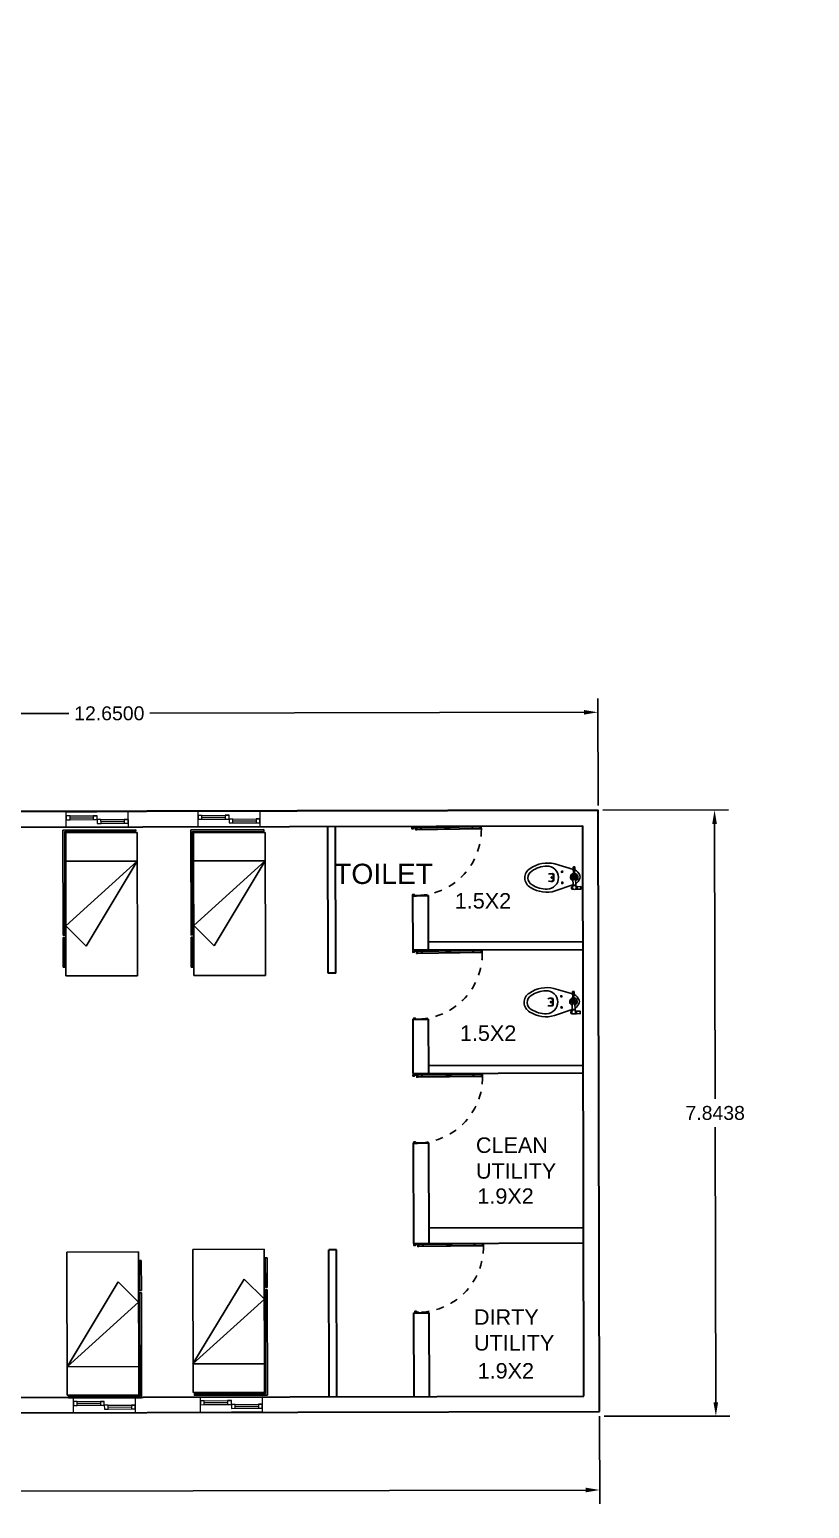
# Model space of a CAD drawing. Header units: metres. Extents: x 141303 to 146299, y 125960 to 127091.
# Drawn here: x 146027.41 to 146037.5, y 126130.24 to 126149.38 of the extents above; entities that cross this region are included whole.
import ezdxf

# ---------------------------------------------------------------- set-up
doc = ezdxf.new("R2010")
doc.units = ezdxf.units.M
doc.header["$MEASUREMENT"] = 0
doc.linetypes.add('C08_MUROS SERVICIOS$0$HIDDE100', pattern=[0.16, 0.1, -0.06])
for name, color, linetype in [('DIMENSION', 50, 'Continuous'), ('door', 12, 'Continuous'), ('FURNITURE', 6, 'Continuous')]:
    doc.layers.add(name, color=color, linetype=linetype)
for name, color, linetype, lineweight in [('LETTERING', 50, 'Continuous', 30), ('NVMI_WALL', 7, 'Continuous', 30), ('PLINTH', 80, 'Continuous', 30)]:
    doc.layers.add(name, color=color, linetype=linetype, lineweight=lineweight)
doc.layers.get('0').off()
doc.styles.get("Standard").update_dxf_attribs({"font": 'arial.ttf'})
doc.dimstyles.get("Standard").update_dxf_attribs({"dimtxt": 0.18, "dimasz": 0.18, "dimexe": 0.18, "dimexo": 0.0625, "dimgap": 0.09, "dimtad": 0, "dimtih": 1, "dimtoh": 1, "dimdec": 4, "dimzin": 0, "dimdsep": 46, "dimtxsty": 'Standard', "dimcen": 0.09, "dimadec": 0, "dimazin": 0, "dimtfac": 1, "dimtdec": 4, "dimtofl": 0, "dimtmove": 0, "dimatfit": 3, "dimfxl": 1, "dimtolj": 1, "dimtzin": 0, "dimarcsym": 0})

# ---------------------------------------------------------------- blocks, each defined once
blk = doc.blocks.new('C03_MOB-EQUIP HOSP MI-CG$0$005_HOSP_MEDINTERNA&CIRGENERAL$0$005_HOSP_MEDINTERNA&CIRGENERAL$0$Nivel 02_APOYOS Y SERVICIOS$0$CAMA')
for p, q in [((494738.526, 2131918.663), (494739.526, 2131918.663)), ((494738.526, 2131916.663), (494738.526, 2131918.663)), ((494739.526, 2131918.663), (494739.526, 2131916.663)), ((494738.487, 2131918.543), (494738.512, 2131918.543)), ((494738.526, 2131917.963), (494738.809, 2131918.246)), ((494738.809, 2131918.246), (494739.526, 2131917.061)), ((494738.512, 2131918.127), (494738.487, 2131918.127)), ((494739.526, 2131917.061), (494738.526, 2131917.963)), ((494739.526, 2131917.061), (494738.526, 2131917.061)), ((494739.526, 2131916.663), (494738.526, 2131916.663))]:
    blk.add_line(p, q)
for points in [[(494738.487, 2131918.543), (494738.487, 2131918.127)], [(494738.512, 2131918.127), (494738.512, 2131918.543)]]:
    blk.add_lwpolyline(points)
blk.add_lwpolyline([(494738.487, 2131916.625), (494739.506, 2131916.625), (494739.506, 2131916.647), (494738.512, 2131916.647), (494738.512, 2131918.093), (494738.487, 2131918.093), (494738.487, 2131916.625), (494738.487, 2131916.625)], close=True)
blk = doc.blocks.new('C08_MUROS SERVICIOS$0$DOOR 1.20')
at = {"linetype": 'C08_MUROS SERVICIOS$0$HIDDE100'}
blk.add_lwpolyline([(187.586, 86.339, -0.424767), (188.786, 87.579)], format="xyb", dxfattribs=at)
at = {"linetype": 'ByBlock'}
blk.add_lwpolyline([(188.826, 86.379), (188.826, 87.579), (188.786, 87.579), (188.786, 86.379), (188.826, 86.379)], dxfattribs=at)
for points in [[(188.826, 87.559), (188.786, 87.559), (188.786, 87.579), (188.826, 87.579)], [(188.821, 87.41), (188.791, 87.41), (188.791, 87.419), (188.821, 87.419)], [(188.796, 87.419), (188.816, 87.419), (188.816, 87.41), (188.796, 87.41)], [(188.791, 86.999), (188.821, 86.999), (188.821, 86.919), (188.791, 86.919)], [(188.821, 86.469), (188.791, 86.469), (188.791, 86.479), (188.821, 86.479)], [(188.796, 86.479), (188.816, 86.479), (188.816, 86.469), (188.796, 86.469)], [(188.826, 86.379), (188.786, 86.379), (188.786, 86.399), (188.826, 86.399)]]:
    blk.add_lwpolyline(points, close=True)
blk.add_lwpolyline([(188.821, 86.399), (188.821, 87.559), (188.791, 87.559), (188.791, 86.399)], close=True, dxfattribs=at)
for points in [[(187.576, 86.379), (187.576, 86.309), (187.606, 86.309), (187.606, 86.339), (187.586, 86.339), (187.586, 86.379), (187.576, 86.379)], [(188.836, 86.379), (188.836, 86.309), (188.806, 86.309), (188.806, 86.339), (188.826, 86.339), (188.826, 86.379), (188.836, 86.379)]]:
    blk.add_lwpolyline(points)
blk = doc.blocks.new('flux caroni')
for p, q in [((-0.037, -0.076), (-0.037, -0.096)), ((0.036, -0.086), (-0.036, -0.086)), ((0, -0.121), (0, -0.05)), ((0.101, -0.068), (0.024, -0.068)), ((0.101, -0.103), (0.024, -0.103)), ((0.123, -0.062), (0.123, -0.005)), ((0.131, -0.062), (0.131, -0.052)), ((0.146, -0.052), (0.146, -0.062)), ((0.154, -0.005), (0.154, -0.062)), ((-0.085, -0.238), (-0.055, -0.238)), ((-0.07, -0.223), (-0.07, -0.253)), ((0.055, -0.238), (0.085, -0.238)), ((0.07, -0.223), (0.07, -0.253))]:
    blk.add_line(p, q)
for points in [[(0.118, 0), (0.121, -0.005), (0.156, -0.005), (0.159, 0)], [(-0.04, -0.076), (-0.042, -0.079), (-0.042, -0.092), (-0.04, -0.096)], [(-0.028, -0.076), (-0.04, -0.076), (-0.04, -0.096), (-0.028, -0.096)]]:
    blk.add_lwpolyline(points)
for points in [[(0.1, -0.103), (0.171, -0.329, -0.220845), (0.12, -0.641, -0.267949), (0, -0.711, -0.267949), (-0.12, -0.641, -0.220845), (-0.171, -0.329), (-0.097, -0.094, -0.200507)], [(-0.042, -0.079), (-0.123, -0.075, 0.428639), (-0.129, -0.08), (-0.129, -0.085), (-0.129, -0.09, 0.42603), (-0.123, -0.095), (-0.042, -0.092)], [(-0.09, -0.077, -0.184776), (-0.017, -0.013, -0.178359), (0.017, -0.013, -0.164856), (0.085, -0.068)], [(0.106, -0.103), (0.115, -0.103, -0.39071), (0.121, -0.109, 0.39071), (0.122, -0.11), (0.153, -0.11, 0.368077), (0.154, -0.109, 0.077411), (0.154, -0.062)], [(0.106, -0.068), (0.115, -0.068, 0.331964), (0.122, -0.062)], [(0.122, -0.11), (0.122, -0.111, 0.414214), (0.123, -0.112), (0.152, -0.112, 0.414214), (0.153, -0.111), (0.153, -0.11)], [(0.152, -0.112), (0.152, -0.116, -0.414214), (0.151, -0.117), (0.124, -0.117, -0.414214), (0.123, -0.116), (0.123, -0.112)], [(0.148, -0.117), (0.148, -0.12, -0.414214), (0.147, -0.121), (0.137, -0.121), (0.127, -0.121, -0.414214), (0.126, -0.12), (0.126, -0.117)], [(-0.044, -0.411, -0.060428), (-0.049, -0.358, -0.405477), (-0.034, -0.344), (0, -0.344), (0.034, -0.344, -0.405477), (0.049, -0.358, -0.060428), (0.044, -0.411)], [(0.048, -0.381, 0.43678), (0.019, -0.349), (0, -0.349), (-0.019, -0.349, 0.43678), (-0.048, -0.381)], [(0.004, -0.361), (0.004, -0.364, 0.310791), (0.006, -0.366, -0.034503), (0.007, -0.367, -0.106031), (0.009, -0.369, -0.162613), (0.01, -0.371, -0.162613), (0.009, -0.373, -0.106031), (0.007, -0.375, -0.069899), (0.004, -0.376, -0.056135), (0, -0.376, -0.056135), (-0.004, -0.376, -0.069899), (-0.007, -0.375, -0.106031), (-0.009, -0.373, -0.162613), (-0.01, -0.371, -0.162613), (-0.009, -0.369, -0.106031), (-0.007, -0.367, -0.034503), (-0.006, -0.366, 0.310791), (-0.004, -0.364), (-0.004, -0.361)]]:
    blk.add_lwpolyline(points, format="xyb")
for points in [[(0.104, -0.106), (0.104, -0.106, -0.414214), (0.101, -0.103), (0.101, -0.068, -0.414214), (0.104, -0.065), (0.104, -0.065, -0.414214), (0.106, -0.068), (0.106, -0.103, -0.414214)], [(0, -0.673, 0.267949), (0.087, -0.622, 0.149412), (0.146, -0.431, 0.414214), (0, -0.285, 0.414214), (-0.146, -0.431, 0.149412), (-0.087, -0.622, 0.267949)]]:
    blk.add_lwpolyline(points, format="xyb", close=True)
blk.add_lwpolyline([(0.155, -0.062), (0.122, -0.062), (0.121, -0.061), (0.121, -0.053), (0.122, -0.052), (0.155, -0.052), (0.156, -0.053), (0.156, -0.061)], close=True)
for centre, radius in [((0, -0.086), 0.0297), ((0, -0.086), 0.0204), ((-0.07, -0.238), 0.008), ((0.07, -0.238), 0.008)]:
    blk.add_circle(centre, radius)
for start, end in [(21.9459, 172.1193), (187.7161, 338.3331)]:
    blk.add_arc((0, -0.086), 0.0474, start, end)
blk = doc.blocks.new('*D330')
at = {"layer": 'Defpoints', "color": 0, "transparency": 16777216}
for p in [(146034.783, 126131.496), (146007.733, 126131.438), (146034.785, 126130.48)]:
    blk.add_point(p, dxfattribs=at)
at = {"layer": 'DIMENSION', "color": 0, "lineweight": -2, "transparency": 16777216}
for p, q in [((146007.733, 126131.376), (146007.735, 126130.242)), ((146034.783, 126131.434), (146034.785, 126130.3)), ((146007.915, 126130.422), (146020.725, 126130.45)), ((146034.605, 126130.48), (146021.795, 126130.452))]:
    blk.add_line(p, q, dxfattribs=at)
at = {"layer": 'DIMENSION', "color": 0, "transparency": 16777216}
for points in [[(146007.915, 126130.452), (146007.915, 126130.392), (146007.735, 126130.422)], [(146034.605, 126130.51), (146034.605, 126130.45), (146034.785, 126130.48)]]:
    blk.add_solid(points, dxfattribs=at)
at = {"layer": 'DIMENSION', "color": 0, "transparency": 16777216, "insert": (146021.26, 126130.451), "char_height": 0.18, "attachment_point": 5}
blk.add_mtext('\\A1;27.0500', dxfattribs=at)
blk = doc.blocks.new('*D331')
at = {"layer": 'Defpoints', "color": 0, "transparency": 16777216}
for p in [(146034.766, 126139.277), (146034.783, 126131.434), (146036.289, 126131.437)]:
    blk.add_point(p, dxfattribs=at)
at = {"layer": 'DIMENSION', "color": 0, "lineweight": -2, "transparency": 16777216}
for p, q in [((146034.828, 126139.278), (146036.452, 126139.281)), ((146036.272, 126139.101), (146036.28, 126135.541)), ((146036.288, 126131.617), (146036.281, 126135.177)), ((146034.845, 126131.434), (146036.469, 126131.437))]:
    blk.add_line(p, q, dxfattribs=at)
at = {"layer": 'DIMENSION', "color": 0, "transparency": 16777216}
for points in [[(146036.302, 126139.101), (146036.242, 126139.101), (146036.272, 126139.281)], [(146036.318, 126131.617), (146036.258, 126131.617), (146036.289, 126131.437)]]:
    blk.add_solid(points, dxfattribs=at)
at = {"layer": 'DIMENSION', "color": 0, "transparency": 16777216, "insert": (146036.28, 126135.359), "char_height": 0.18, "attachment_point": 5}
blk.add_mtext('\\A1;7.8438', dxfattribs=at)
blk = doc.blocks.new('*D332')
at = {"layer": 'Defpoints', "color": 0, "transparency": 16777216}
for p in [(146034.763, 126140.545), (146022.116, 126139.25), (146034.766, 126139.277)]:
    blk.add_point(p, dxfattribs=at)
at = {"layer": 'DIMENSION', "color": 0, "lineweight": -2, "transparency": 16777216}
for p, q in [((146022.116, 126139.313), (146022.113, 126140.698)), ((146034.766, 126139.34), (146034.763, 126140.725)), ((146022.293, 126140.518), (146027.913, 126140.53)), ((146034.583, 126140.545), (146028.963, 126140.532))]:
    blk.add_line(p, q, dxfattribs=at)
at = {"layer": 'DIMENSION', "color": 0, "transparency": 16777216}
for points in [[(146022.293, 126140.548), (146022.293, 126140.488), (146022.113, 126140.518)], [(146034.583, 126140.575), (146034.583, 126140.515), (146034.763, 126140.545)]]:
    blk.add_solid(points, dxfattribs=at)
at = {"layer": 'DIMENSION', "color": 0, "transparency": 16777216, "insert": (146028.438, 126140.531), "char_height": 0.18, "attachment_point": 5}
blk.add_mtext('\\A1;12.6500', dxfattribs=at)
blk = doc.blocks.new('*D335')
at = {"layer": 'Defpoints', "color": 0, "transparency": 16777216}
for p in [(146035.386, 126167.79), (146037.354, 126166.372), (146018.427, 126144.262)]:
    blk.add_point(p, dxfattribs=at)
at = {"layer": 'DIMENSION', "color": 0, "lineweight": -2, "transparency": 16777216}
for p, q in [((146035.436, 126167.754), (146037.5, 126166.266)), ((146037.249, 126166.226), (146029.006, 126154.789)), ((146020.501, 126142.989), (146028.744, 126154.426)), ((146018.478, 126144.226), (146020.542, 126142.738))]:
    blk.add_line(p, q, dxfattribs=at)
at = {"layer": 'DIMENSION', "color": 0, "transparency": 16777216}
for points in [[(146037.224, 126166.243), (146037.273, 126166.208), (146037.354, 126166.372)], [(146020.476, 126143.007), (146020.525, 126142.972), (146020.395, 126142.843)]]:
    blk.add_solid(points, dxfattribs=at)
at = {"layer": 'DIMENSION', "color": 0, "transparency": 16777216, "insert": (146028.875, 126154.607), "char_height": 0.18, "attachment_point": 5}
blk.add_mtext('\\A1;29.0028', dxfattribs=at)
blk = doc.blocks.new('C06_MUROS-IMAGNOLOGÍA_LABORATORIO UCIA$0$VENTANILLA CORREDIZA 0.80 X 0.40 FACH')
at = {"lineweight": 0}
blk.add_lwpolyline([(192.459, -600.184), (192.459, -600.984), (192.259, -600.984), (192.259, -600.184)], close=True, dxfattribs=at)
for points in [[(192.409, -600.184), (192.359, -600.184), (192.359, -600.234), (192.409, -600.234), (192.409, -600.184)], [(192.359, -600.234), (192.359, -600.584)], [(192.384, -600.234), (192.384, -600.534)], [(192.385, -600.234), (192.385, -600.534)], [(192.409, -600.234), (192.409, -600.584)], [(192.409, -600.534), (192.359, -600.534), (192.359, -600.584), (192.409, -600.584), (192.409, -600.534)], [(192.359, -600.584), (192.309, -600.584), (192.309, -600.634), (192.359, -600.634), (192.359, -600.584)], [(192.309, -600.634), (192.309, -600.984)], [(192.334, -600.634), (192.334, -600.934)], [(192.335, -600.634), (192.335, -600.934)], [(192.359, -600.634), (192.359, -600.984)], [(192.359, -600.934), (192.309, -600.934), (192.309, -600.984), (192.359, -600.984), (192.359, -600.934)]]:
    blk.add_lwpolyline(points, dxfattribs=at)

msp = doc.modelspace()

# ---------------------------------------------------------------- linework, layer by layer
at = {"layer": 'NVMI_WALL'}
for p, q in [((146022.11572, 126139.2501), (146034.76569, 126139.27747)), ((146034.78253, 126131.49619), (146034.76569, 126139.27747)), ((146022.11616, 126139.0501), (146034.56613, 126139.07704)), ((146031.27025, 126137.1699), (146031.26614, 126139.0699)), ((146031.37025, 126137.17012), (146031.36614, 126139.07011)), ((146034.5821, 126131.69576), (146034.56613, 126139.07704)), ((146032.36808, 126138.17228), (146032.56808, 126138.17271)), ((146032.3696, 126137.47228), (146032.36808, 126138.17228)), ((146032.56959, 126137.47271), (146032.56808, 126138.17271)), ((146032.3696, 126137.47228), (146034.56959, 126137.47704)), ((146032.56938, 126137.57271), (146034.56937, 126137.57704)), ((146031.37025, 126137.17012), (146031.27025, 126137.1699)), ((146032.37154, 126136.57228), (146032.57154, 126136.57272)), ((146032.37306, 126135.87228), (146032.37154, 126136.57228)), ((146032.57306, 126135.87272), (146032.57154, 126136.57272)), ((146032.37306, 126135.87228), (146034.57305, 126135.87704)), ((146032.57284, 126135.97272), (146034.57284, 126135.97704)), ((146032.375, 126134.97229), (146032.575, 126134.97272)), ((146032.37782, 126133.67229), (146032.375, 126134.97229)), ((146032.57782, 126133.67272), (146032.575, 126134.97272)), ((146032.57738, 126133.87272), (146034.57738, 126133.87705)), ((146031.37799, 126133.58883), (146031.278, 126133.58861)), ((146031.28211, 126131.68862), (146031.278, 126133.58861)), ((146031.38211, 126131.68883), (146031.37799, 126133.58883)), ((146032.37782, 126133.67229), (146034.57781, 126133.67705)), ((146032.37976, 126132.77229), (146032.57976, 126132.77272)), ((146032.3821, 126131.691), (146032.37976, 126132.77229)), ((146032.5821, 126131.69143), (146032.57976, 126132.77272)), ((146022.13213, 126131.66882), (146034.5821, 126131.69576)), ((146022.13256, 126131.46882), (146034.78253, 126131.49619))]:
    msp.add_line(p, q, dxfattribs=at)
at = {"layer": 'PLINTH'}
for p, q in [((146034.76569, 126139.27747), (146022.11572, 126139.2501)), ((146034.78253, 126131.49619), (146034.76569, 126139.27747)), ((146007.73259, 126131.43821), (146034.78253, 126131.49619))]:
    msp.add_line(p, q, dxfattribs=at)

# ---------------------------------------------------------------- block references
at = {"layer": 'door', "lineweight": 0, "extrusion": (2.4375e-23, 5.23125e-24, -1), "xscale": -1, "rotation": 269.6139212867184}
for p in [(-145429.00628, 125942.75501), (-145430.71356, 125942.76166), (-145429.09935, 125935.17567), (-145430.7436, 125935.1856)]:
    msp.add_blockref('C06_MUROS-IMAGNOLOGÍA_LABORATORIO UCIA$0$VENTANILLA CORREDIZA 0.80 X 0.40 FACH', p, dxfattribs=at)
at = {"layer": 'door', "xscale": -0.7088458887546228, "yscale": 0.7088458887546228, "zscale": 0.7088458887546228, "rotation": 270.7512397586132}
for p in [(145972.93329, 126004.41358), (145972.94506, 126002.81347), (145972.94833, 126001.21111), (145972.96047, 125999.01956)]:
    msp.add_blockref('C08_MUROS SERVICIOS$0$DOOR 1.20', p, dxfattribs=at)
at = {"layer": 'FURNITURE', "linetype": 'ByBlock', "lineweight": 0, "xscale": -0.9261088121383854, "yscale": 0.9261088121383853, "zscale": 0.9261088121383854}
for p, rotation in [((-316405.9977, 2099534.19753, 287.95976), 180.1234267081735), ((-316404.34213, 2099534.20111, 287.95976), 180.1234267081735), ((608464.3192, -1847263.46726, 287.95976), 0.1234267081735218), ((608462.69046, -1847263.50348, 287.95976), 0.1234267081735218)]:
    msp.add_blockref('C03_MOB-EQUIP HOSP MI-CG$0$005_HOSP_MEDINTERNA&CIRGENERAL$0$005_HOSP_MEDINTERNA&CIRGENERAL$0$Nivel 02_APOYOS Y SERVICIOS$0$CAMA', p, dxfattribs=dict(at, rotation=rotation))
at = {"layer": 'FURNITURE', "extrusion": (-5.61427e-24, 2.429e-23, -1), "xscale": -1.021510850963692, "yscale": 1.021510850963692, "zscale": 1.021510850963692, "rotation": 88.76010615286492}
for p in [(-146034.54277, 126138.41494), (-146034.53351, 126136.80279)]:
    msp.add_blockref('flux caroni', p, dxfattribs=at)

# ---------------------------------------------------------------- texts
at = {"layer": 'LETTERING', "attachment_point": 1}
for s, width, gutter_width, insert, char_height in [('TOILET', 0.9232603, 1.31006, (146031.34744, 126138.58546), 0.262013), ('1.5X2', 0.8021516, 1, (146032.90968, 126138.20541), 0.2), ('1.5X2', 0.8021516, 1, (146032.97565, 126136.49273), 0.2), ('CLEAN\\PUTILITY', 0.910874, 1, (146033.18357, 126135.04324), 0.2), ('1.9X2', 0.8192705, 1, (146033.2018, 126134.38384), 0.2), ('DIRTY \\PUTILITY', 0.7834875, 1, (146033.15809, 126132.81836), 0.2), ('1.9X2', 0.8192705, 1, (146033.20519, 126132.12282), 0.2)]:
    msp.add_mtext_dynamic_manual_height_columns(s, width=width, gutter_width=gutter_width, heights=[0], dxfattribs=dict(at, insert=insert, char_height=char_height))

# ---------------------------------------------------------------- dimensions: what is measured, and where the dimension line sits
at = {"layer": 'DIMENSION'}
for p1, p2, distance, picture, middle in [((146018.42724, 126144.26211), (146035.38572, 126167.7902), -2.42625, '*D335', (146028.87474, 126154.60748)), ((146022.11572, 126139.2501), (146034.76569, 126139.27747), 1.26755, '*D332', (146028.43797, 126140.53133)), ((146034.76569, 126139.27747), (146034.78266, 126131.43369), 1.50597, '*D331', (146036.28015, 126135.35884)), ((146007.73259, 126131.43821), (146034.78253, 126131.49619), -1.01631, '*D330', (146021.25974, 126130.4509))]:
    dim = msp.add_aligned_dim(p1=p1, p2=p2, distance=distance, dimstyle='Standard', dxfattribs=at)
    dim.commit()
    dim.dimension.update_dxf_attribs({"geometry": picture, "text_midpoint": middle})

doc.saveas('drawing.dxf')
